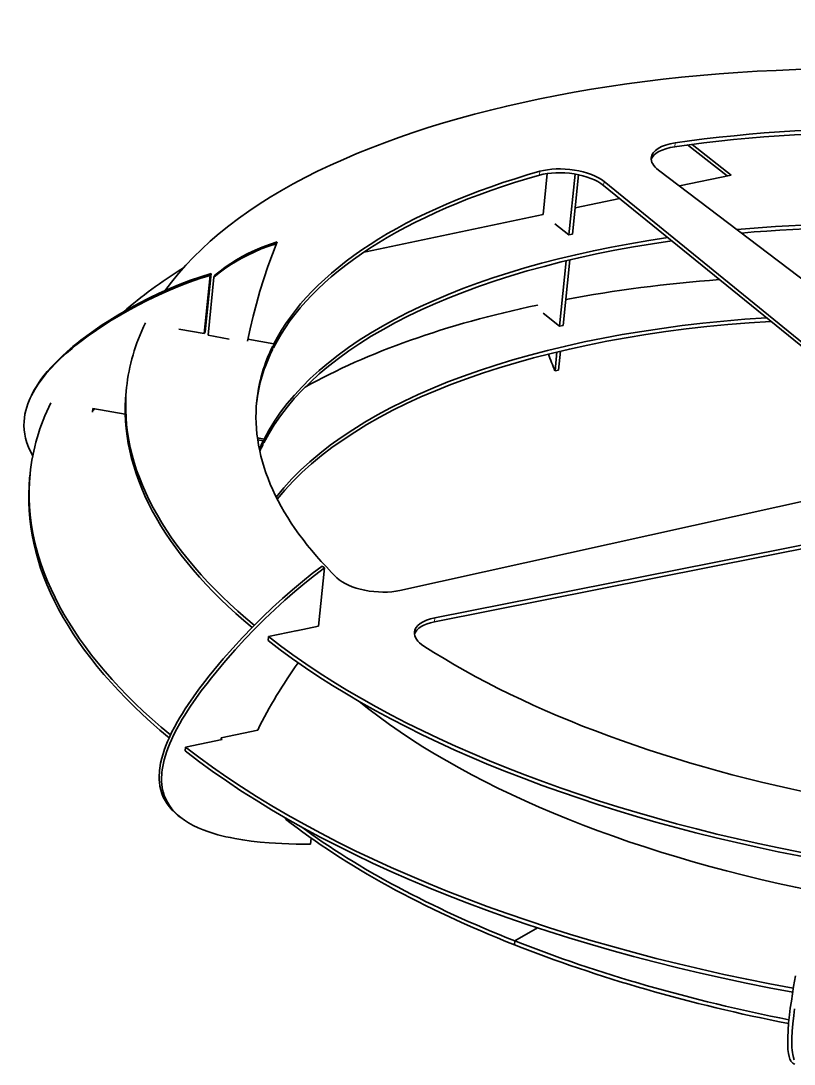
# Model space of a CAD drawing. Extents: x 43 to 1099, y 23 to 775.
# Drawn here: x 42.6 to 219.8, y 76.2 to 315.2 of the extents above; entities that cross this region are included whole.
import ezdxf

# ---------------------------------------------------------------- set-up
doc = ezdxf.new("R2010")
doc.units = 0

msp = doc.modelspace()

# ---------------------------------------------------------------- linework, layer by layer
at = {"color": 7, "lineweight": 13, "ltscale": 0.022339}
for p, q in [((192.56, 287.21), (192.47, 286.32)), ((137.52, 178.41), (137.43, 177.52))]:
    msp.add_line(p, q, dxfattribs=at)
at = {"color": 7, "lineweight": 35, "ltscale": 0.284852}
msp.add_line((196.46, 286.87), (205.42, 279.84), dxfattribs=at)
at = {"color": 7, "lineweight": 35, "ltscale": 0.287392}
msp.add_line((195.42, 286.73), (204.46, 279.63), dxfattribs=at)
at = {"color": 7, "lineweight": 13, "ltscale": 0.02234}
for p, q in [((161.57, 280.7), (161.48, 279.81)), ((176.28, 278.37), (176.19, 277.48))]:
    msp.add_line(p, q, dxfattribs=at)
at = {"color": 7, "lineweight": 35, "ltscale": 0.236247}
msp.add_line((162.29, 270.78), (163.25, 280.18), dxfattribs=at)
at = {"color": 7, "lineweight": 35, "ltscale": 0.350106}
msp.add_line((168.21, 266.13), (169.63, 280.06), dxfattribs=at)
at = {"color": 7, "lineweight": 35, "ltscale": 0.341859}
msp.add_line((169.05, 266.31), (170.44, 279.91), dxfattribs=at)
at = {"color": 7, "lineweight": 35}
for p, q in [((258.98, 227.69), (188.75, 280.98)), ((242.71, 223.41), (176.19, 277.48)), ((242.8, 224.3), (176.28, 278.37)), ((162.29, 270.78), (121.66, 262.26)), ((242.92, 209.78), (129.51, 184.7)), ((253.51, 201.46), (137.52, 178.41)), ((253.42, 200.57), (137.43, 177.52))]:
    msp.add_line(p, q, dxfattribs=at)
at = {"color": 7, "lineweight": 35, "ltscale": 0.303426}
msp.add_line((193.55, 277.34), (205.42, 279.84), dxfattribs=at)
at = {"color": 7, "lineweight": 35, "ltscale": 0.261093}
msp.add_line((169.66, 272.33), (179.88, 274.48), dxfattribs=at)
at = {"color": 7, "lineweight": 35, "ltscale": 0.102727}
msp.add_line((164.98, 268.67), (168.21, 266.13), dxfattribs=at)
at = {"color": 7, "lineweight": 35, "ltscale": 0.021396}
for p, q in [((168.21, 266.13), (169.05, 266.31)), ((165.04, 235.02), (165.88, 235.19))]:
    msp.add_line(p, q, dxfattribs=at)
at = {"color": 7, "lineweight": 35, "ltscale": 0.011829}
for p, q in [((101.17, 264.1), (101.39, 264.53)), ((86.01, 256.86), (86.23, 257.28)), ((86.88, 256.47), (87.09, 256.9)), ((84.65, 243.53), (84.87, 243.95)), ((45.05, 229.32), (45.26, 229.75))]:
    msp.add_line(p, q, dxfattribs=at)
at = {"color": 7, "lineweight": 35, "ltscale": 0.004434}
msp.add_line((121.52, 262.37), (121.66, 262.26), dxfattribs=at)
at = {"color": 7, "lineweight": 35, "ltscale": 0.376265}
msp.add_line((166.08, 245.24), (167.61, 260.21), dxfattribs=at)
at = {"color": 7, "lineweight": 35, "ltscale": 0.376874}
msp.add_line((166.92, 245.42), (168.45, 260.41), dxfattribs=at)
at = {"color": 7, "lineweight": 35, "ltscale": 0.33509}
for p, q in [((84.65, 243.53), (86.01, 256.86)), ((84.87, 243.95), (86.23, 257.28)), ((85.52, 243.14), (86.88, 256.47)), ((110.83, 176.52), (112.19, 189.86))]:
    msp.add_line(p, q, dxfattribs=at)
at = {"color": 7, "lineweight": 35, "ltscale": 0.004274}
msp.add_line((161, 250.07), (161.13, 249.96), dxfattribs=at)
at = {"color": 7, "lineweight": 35, "ltscale": 0.119848}
msp.add_line((162.31, 248.2), (166.08, 245.24), dxfattribs=at)
at = {"color": 7, "lineweight": 35, "ltscale": 0.148253}
msp.add_line((78.82, 244.57), (84.65, 243.53), dxfattribs=at)
at = {"color": 7, "lineweight": 35, "ltscale": 0.021397}
msp.add_line((166.08, 245.24), (166.92, 245.42), dxfattribs=at)
at = {"color": 7, "lineweight": 35, "ltscale": 0.123594}
msp.add_line((90.39, 242.27), (85.52, 243.14), dxfattribs=at)
at = {"color": 7, "lineweight": 35, "ltscale": 0.151036}
msp.add_line((100.6, 241.15), (94.66, 242.22), dxfattribs=at)
at = {"color": 7, "lineweight": 35, "ltscale": 0.02234}
for p, q in [((100.39, 240.73), (100.3, 239.84)), ((100.6, 241.15), (100.51, 240.26)), ((66.86, 231.15), (66.77, 230.26)), ((59.03, 225.5), (59.12, 226.39)), ((98.38, 219.37), (98.29, 218.49)), ((44.74, 211.4), (44.65, 210.51)), ((99.36, 174.12), (99.27, 173.23))]:
    msp.add_line(p, q, dxfattribs=at)
at = {"color": 7, "lineweight": 35, "ltscale": 0.004196}
for p, q in [((100.51, 240.26), (100.35, 240.29)), ((98.29, 218.49), (98.13, 218.51))]:
    msp.add_line(p, q, dxfattribs=at)
at = {"color": 7, "lineweight": 35, "ltscale": 0.108172}
msp.add_line((165.48, 239.32), (165.04, 235.02), dxfattribs=at)
at = {"color": 7, "lineweight": 35, "ltscale": 0.108782}
msp.add_line((166.32, 239.52), (165.88, 235.19), dxfattribs=at)
at = {"color": 7, "lineweight": 35, "ltscale": 0.189115}
msp.add_line((59.12, 226.39), (66.57, 225.05), dxfattribs=at)
at = {"color": 7, "lineweight": 35, "ltscale": 0.010842}
msp.add_line((59.44, 226.33), (59.24, 225.94), dxfattribs=at)
at = {"color": 7, "lineweight": 35, "ltscale": 0.010082}
msp.add_line((59.25, 225.95), (59.29, 226.36), dxfattribs=at)
at = {"color": 7, "lineweight": 35, "ltscale": 0.038817}
msp.add_line((98.38, 219.37), (96.85, 219.65), dxfattribs=at)
at = {"color": 7, "lineweight": 35, "ltscale": 0.031754}
msp.add_line((96.92, 219.18), (98.17, 218.95), dxfattribs=at)
at = {"color": 7, "lineweight": 35, "ltscale": 0.022339}
for p, q in [((98.17, 218.95), (98.08, 218.06)), ((80.39, 148.82), (80.3, 147.93)), ((155.82, 104.44), (155.73, 103.55)), ((155.82, 104.44), (155.73, 103.55))]:
    msp.add_line(p, q, dxfattribs=at)
at = {"color": 7, "lineweight": 35, "ltscale": 0.017121}
for p, q in [((112.19, 189.86), (111.65, 190.28)), ((79.26, 132.68), (78.72, 133.1))]:
    msp.add_line(p, q, dxfattribs=at)
at = {"color": 7, "lineweight": 35, "ltscale": 0.171174}
msp.add_line((99.36, 174.12), (106.06, 175.52), dxfattribs=at)
at = {"color": 7, "lineweight": 35, "ltscale": 0.128328}
msp.add_line((105.8, 175.47), (110.83, 176.52), dxfattribs=at)
at = {"color": 7, "lineweight": 35, "ltscale": 0.213968}
msp.add_line((80.39, 148.82), (88.76, 150.58), dxfattribs=at)
at = {"color": 7, "lineweight": 35, "ltscale": 0.011169}
msp.add_line((88.5, 150.53), (88.55, 150.97), dxfattribs=at)
at = {"color": 7, "lineweight": 35, "ltscale": 0.007491}
msp.add_line((88.76, 150.58), (88.53, 150.76), dxfattribs=at)
at = {"color": 7, "lineweight": 35, "ltscale": 0.213972}
msp.add_line((88.55, 150.97), (96.93, 152.73), dxfattribs=at)
at = {"color": 7, "lineweight": 35, "ltscale": 0.006502}
msp.add_line((103.32, 132.57), (103.3, 132.32), dxfattribs=at)
at = {"color": 7, "lineweight": 35, "ltscale": 0.03556}
msp.add_line((109.15, 127.97), (109.01, 126.55), dxfattribs=at)
at = {"color": 7, "lineweight": 35, "ltscale": 0.150336}
msp.add_line((161.04, 107.42), (155.82, 104.44), dxfattribs=at)
msp.add_line((161.04, 107.42), (155.82, 104.44), dxfattribs=at)
at = {"color": 7, "lineweight": 35}
for points in [[(86.88, 256.47), (88.06, 257.43), (89.28, 258.33), (90.53, 259.18), (91.81, 259.99), (93.12, 260.74), (94.47, 261.45), (96.08, 262.21), (97.73, 262.91), (99.43, 263.54), (101.17, 264.1)], [(87.09, 256.9), (88.27, 257.85), (89.49, 258.75), (90.74, 259.6), (92.02, 260.41), (93.33, 261.17), (94.68, 261.87), (96.29, 262.64), (97.94, 263.33), (99.64, 263.96), (101.39, 264.53)], [(94.57, 241.78), (95.17, 244.65), (95.85, 247.52), (96.6, 250.38), (97.41, 253.23), (98.3, 256.07), (99.26, 258.9), (100.29, 261.72), (101.39, 264.53)], [(45.05, 229.32), (45.42, 230.03), (45.82, 230.74), (46.2, 231.34), (46.6, 231.95), (47.03, 232.57), (47.49, 233.18), (48.46, 234.39), (49.51, 235.57), (50.63, 236.74), (51.81, 237.89), (53.06, 239.03), (54.36, 240.14), (55.25, 240.87), (56.16, 241.58), (58.04, 242.98), (59.96, 244.34), (61.08, 245.09), (62.22, 245.83), (63.41, 246.58), (64.61, 247.31), (66.98, 248.69), (69.36, 249.99), (71.75, 251.21), (74.15, 252.35), (76.54, 253.42), (78.92, 254.4), (81.29, 255.3), (83.66, 256.12), (86.01, 256.86)], [(45.26, 229.75), (45.63, 230.46), (46.04, 231.16), (46.41, 231.77), (46.81, 232.37), (47.24, 232.99), (47.7, 233.61), (48.67, 234.81), (49.72, 236), (50.84, 237.17), (52.03, 238.32), (53.27, 239.45), (54.57, 240.56), (55.46, 241.29), (56.38, 242.01), (58.25, 243.41), (60.17, 244.76), (61.29, 245.52), (62.43, 246.25), (63.62, 247), (64.82, 247.73), (67.19, 249.11), (69.57, 250.41), (71.97, 251.63), (74.36, 252.78), (76.75, 253.84), (79.13, 254.82), (81.51, 255.73), (83.87, 256.55), (86.23, 257.28)], [(45.36, 215.55), (44.83, 216.55), (44.38, 217.54), (44.01, 218.54), (43.73, 219.54), (43.52, 220.53), (43.4, 221.52), (43.35, 222.51), (43.37, 223.37), (43.45, 224.23), (43.58, 225.09), (43.77, 225.94), (43.98, 226.7), (44.24, 227.45), (44.53, 228.2), (44.78, 228.77), (45.05, 229.32)], [(78.72, 133.1), (77.97, 133.74), (77.28, 134.41), (76.67, 135.11), (76.14, 135.84), (75.67, 136.59), (75.28, 137.37), (74.95, 138.19), (74.7, 139.02), (74.51, 139.89), (74.39, 140.78), (74.36, 141.3), (74.34, 141.83), (74.34, 142.36), (74.37, 142.9), (74.41, 143.45), (74.48, 144.01), (74.67, 145.15), (74.94, 146.31), (75.22, 147.3), (75.55, 148.31), (75.93, 149.33), (76.25, 150.1), (76.59, 150.88), (77.18, 152.14), (77.83, 153.41), (78.54, 154.69), (79.08, 155.61), (79.64, 156.53), (80.29, 157.56), (80.97, 158.59), (82.17, 160.34), (83.43, 162.09), (84.76, 163.84), (85.78, 165.13), (86.82, 166.43), (87.89, 167.72), (88.98, 169), (91.2, 171.5), (93.45, 173.94), (95.72, 176.3), (98.01, 178.58), (100.3, 180.77), (102.59, 182.87), (104.87, 184.87), (107.14, 186.77), (109.4, 188.58), (111.65, 190.28)], [(79.26, 132.68), (78.5, 133.32), (77.82, 133.99), (77.21, 134.69), (76.68, 135.41), (76.21, 136.17), (75.82, 136.95), (75.49, 137.76), (75.24, 138.6), (75.05, 139.46), (74.93, 140.35), (74.9, 140.87), (74.88, 141.4), (74.88, 141.94), (74.91, 142.48), (74.95, 143.03), (75.02, 143.59), (75.21, 144.73), (75.48, 145.89), (75.76, 146.88), (76.09, 147.88), (76.47, 148.9), (76.79, 149.68), (77.13, 150.46), (77.72, 151.71), (78.37, 152.98), (79.08, 154.26), (79.62, 155.18), (80.18, 156.11), (80.83, 157.14), (81.5, 158.17), (82.71, 159.92), (83.97, 161.67), (85.3, 163.41), (86.32, 164.71), (87.36, 166), (88.43, 167.29), (89.52, 168.57), (91.73, 171.08), (93.98, 173.52), (96.26, 175.88), (98.55, 178.16), (100.84, 180.35), (103.13, 182.45), (105.41, 184.45), (107.68, 186.35), (109.94, 188.15), (112.19, 189.86)], [(109.01, 126.55), (105.69, 126.6), (104.05, 126.64), (102.47, 126.71), (100.99, 126.79), (99.56, 126.89), (97.44, 127.08), (95.42, 127.31), (93.5, 127.57), (91.67, 127.88), (90.64, 128.08), (89.64, 128.3), (88.7, 128.52), (87.79, 128.76), (86.61, 129.1), (85.49, 129.46), (84.43, 129.85), (83.23, 130.35), (82.11, 130.88), (81.08, 131.45), (80.13, 132.05), (79.26, 132.68)], [(220.04, 76.2), (219.77, 76.28), (219.52, 76.43), (219.3, 76.64), (219.1, 76.91), (218.98, 77.12), (218.87, 77.36), (218.69, 77.93), (218.54, 78.6), (218.47, 79.07), (218.42, 79.59), (218.38, 80.22), (218.36, 80.89), (218.36, 82.31), (218.44, 83.89), (218.58, 85.64), (218.78, 87.53), (218.97, 89.05), (219.2, 90.64), (219.73, 94.02), (220.14, 96.43)], [(219.85, 77.19), (219.66, 77.75), (219.52, 78.42), (219.45, 78.9), (219.39, 79.42), (219.35, 80.04), (219.33, 80.72), (219.34, 82.13), (219.41, 83.72), (219.56, 85.46), (219.76, 87.36), (219.95, 88.87)]]:
    msp.add_lwpolyline(points, dxfattribs=at)
for centre, radius, start, end in [((212.27, 255.6), 51.52, 198.9676, 203.5419), ((196.12, 103.68), 110.66, 144.3729, 153.6877)]:
    msp.add_arc(centre, radius, start, end, dxfattribs=at)
for centre, major_axis, start_param, end_param in [((270.8, 210.36), (-203.94, 20.79), 4.569733, 6.030715), ((270.8, 210.36), (-174.1, 17.75), 4.547092, 5.223739), ((270.71, 209.47), (-174.1, 17.75), 4.547092, 5.223739), ((197.03, 282.81), (-9.95, 1.01), 5.223739, 6.283184), ((196.94, 281.93), (-9.95, 1.01), 5.223739, 6.183551), ((197.03, 282.81), (-9.95, 1.01), 6.283184, 6.917883), ((270.71, 209.47), (-174.1, 17.75), 5.435527, 6.112174), ((270.8, 210.36), (-174.1, 17.75), 5.435527, 6.112174), ((167.72, 275.79), (-9.95, 1.01), 3.741383, 5.435527), ((167.81, 276.68), (-9.95, 1.01), 3.741383, 5.435527), ((268.58, 188.58), (-174.1, 17.75), 4.547092, 5.12108), ((268.49, 187.69), (-174.1, 17.75), 4.547092, 5.114154), ((268.58, 188.58), (-174.1, 17.75), 5.220038, 6.112186), ((268.49, 187.69), (-174.1, 17.75), 5.213588, 6.112186), ((268.58, 188.58), (-223.84, 22.82), 5.75932, 5.885713), ((266.45, 167.69), (-193.99, 19.78), 5.092427, 5.292637), ((266.45, 167.69), (-193.99, 19.78), 5.332197, 5.714653), ((266.45, 167.69), (-174.1, 17.75), 5.066824, 6.006695), ((266.36, 166.8), (-174.1, 17.75), 5.060199, 6.000779), ((270.8, 210.36), (-203.94, 20.79), 6.11747, 6.283218), ((270.71, 209.47), (-174.1, 17.75), 6.117888, 6.277504), ((270.8, 210.36), (-174.1, 17.75), 6.117888, 6.283168), ((270.71, 209.47), (-203.94, 20.79), 0.000032, 0.585738), ((270.8, 210.36), (-203.94, 20.79), 0.000032, 0.589833), ((268.58, 188.58), (-223.84, 22.82), 6.117253, 6.283218), ((270.8, 210.36), (-174.1, 17.75), 6.283168, 6.794535), ((268.58, 188.58), (-174.1, 17.75), 6.117876, 6.143377), ((268.49, 187.69), (-174.1, 17.75), 6.117876, 6.137643), ((268.49, 187.69), (-223.84, 22.82), 0.000033, 0.588336), ((268.58, 188.58), (-223.84, 22.82), 0.000033, 0.590343), ((123.98, 188.9), (-9.95, 1.01), 0.51135, 2.205494), ((142.76, 174.15), (-9.95, 1.01), 5.31218, 6.283147), ((142.67, 173.26), (-9.95, 1.01), 5.31218, 6.183276), ((142.76, 174.15), (-9.95, 1.01), 6.283147, 7.006324), ((270.71, 209.47), (-203.94, 20.79), 0.619683, 1.395042), ((270.8, 210.36), (-203.94, 20.79), 0.619683, 1.395644), ((270.8, 210.36), (-174.1, 17.75), 0.723138, 1.377102), ((268.58, 188.58), (-174.1, 17.75), 0.597359, 1.359013), ((268.58, 188.58), (-223.84, 22.82), 0.619466, 1.396395), ((268.49, 187.69), (-223.84, 22.82), 0.619466, 1.39616), ((266.36, 166.8), (-193.99, 19.78), 0.619808, 1.010376), ((266.45, 167.69), (-193.99, 19.78), 0.651508, 1.010376), ((266.36, 166.8), (-193.99, 19.78), 1.010376, 1.367871), ((266.45, 167.69), (-193.99, 19.78), 1.010376, 1.367851)]:
    msp.add_ellipse(centre, major_axis=major_axis, ratio=0.448916, start_param=start_param, end_param=end_param, dxfattribs=at)

doc.saveas('drawing.dxf')
